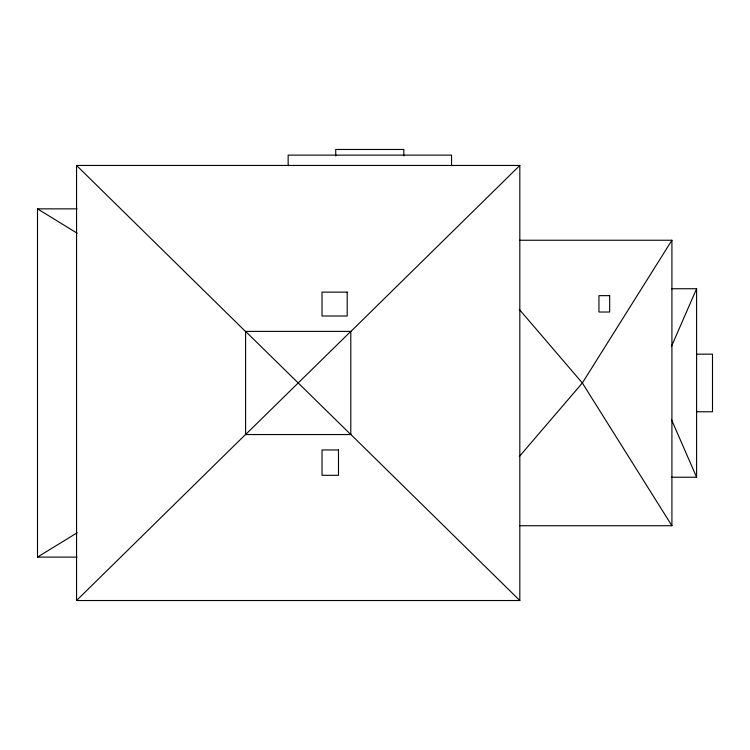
<?xml version="1.0" encoding="UTF-8"?>
<svg xmlns="http://www.w3.org/2000/svg" width="750" height="750" viewBox="0 0 750 750"><rect width="100%" height="100%" fill="white"/><g stroke="black" fill="none" stroke-linecap="round" stroke-linejoin="round"><path stroke-width="1.12" d="M671.4 346.575L696.6 288.741L671.503 288.741M519.722 240.244L671.916 240.244L582.347 382.987L519.291 456.572M76.556 600.525L519.816 600.525L519.816 165.45L76.556 165.45L76.556 600.525L246.112 433.903M350.259 332.072L519.816 165.45M245.597 434.55L350.803 331.388L350.803 434.55L245.597 434.55L245.597 331.388L350.803 331.388M76.988 208.856L37.5 208.856L37.5 557.109L77.241 532.734M696.6 354.159L712.5 354.159L712.5 411.769L696.6 411.769M671.503 477.234L696.6 477.234L696.6 288.741M519.722 525.722L671.916 525.722L671.916 240.244M37.5 557.109L76.988 557.109M37.5 208.856L77.241 233.259M350.803 434.55L245.597 331.388M350.259 433.903L519.816 600.525M76.556 165.45L246.112 332.072M519.291 309.394L582.347 382.987L671.916 525.722M671.4 419.4L696.6 477.234M451.547 165.638L451.547 155.128L288.15 155.128L288.15 165.638M403.828 155.934L403.828 149.475L335.738 149.475L335.738 155.934M347.194 292.134L322.022 292.134L322.022 316.012L347.194 316.012L347.194 292.134M609.675 295.641L598.941 295.641L598.941 312.019L609.675 312.019L609.675 295.641M338.484 449.962L322.022 449.962L322.022 475.303L338.484 475.303L338.484 449.962"/></g></svg>
